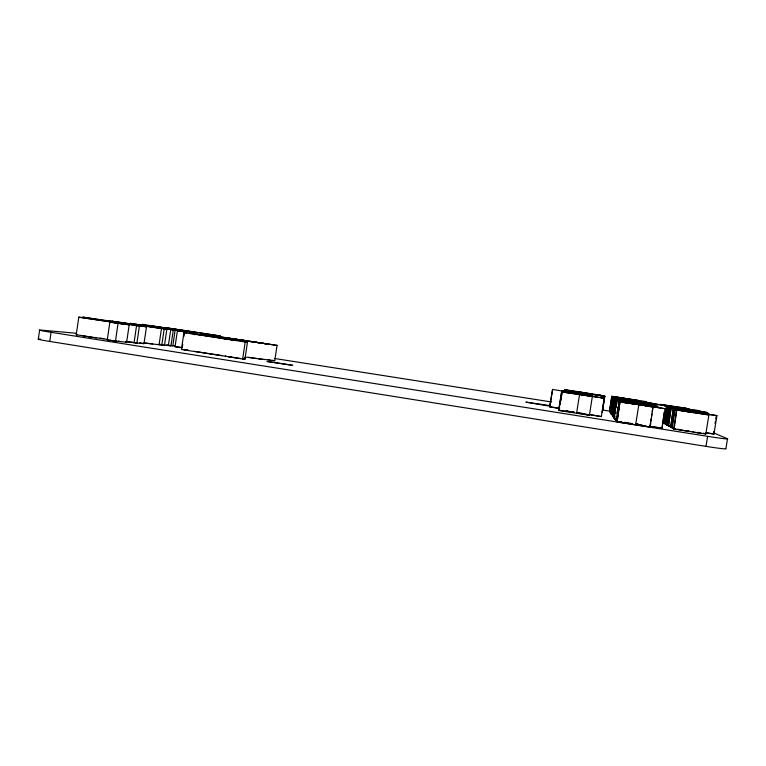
<?xml version="1.0" encoding="UTF-8"?>
<svg xmlns="http://www.w3.org/2000/svg" width="766" height="766" viewBox="0 0 766 766"><rect width="100%" height="100%" fill="white"/><g stroke="black" fill="none" stroke-linecap="round" stroke-linejoin="round"><path stroke-width="1.15" d="M174.705 346.002L167.725 345.14M38.3 339.194L39.612 330.146M713.424 432.78L727.499 438.765L725.909 448.646A22.07 0.852 9.3 0 1 706.013 446.367L49.742 341.435L51.073 332.291A20.232 0.555 8.2 0 1 41.891 330.184L76.456 333.258M106.656 339.309L76.236 334.771L78.802 317.153L116.413 322.658M78.802 317.153L129.195 324.794L126.62 342.325L107.25 339.96L109.864 322.113L122.053 323.683L118.424 323.08M115.436 341.253L118.05 323.386L129.195 324.794M134.031 342.9L136.568 325.655L139.422 325.99L136.903 343.13L125.787 341.598M136.903 343.13L135.199 342.842L143.989 343.666L146.469 326.804L120.884 322.783M159.069 344.853L161.463 328.576L159.577 328.193L166.864 329.217L164.489 345.303L144.008 343.053M161.798 345.093L164.192 328.911M168.367 345.61L170.722 329.677L173.308 329.983L170.962 345.82L164.872 345.064M172.8 345.945L175.127 330.184L177.023 330.405L174.801 329.935L183.218 331.151L140.925 324.679L168.893 328.738M182.222 347.812L175.05 346.682L177.406 330.72L187.44 332.166L177.406 330.72M183.936 332.588L181.427 349.497L244.929 359.292L247.456 342.345L183.936 332.588L186.588 332.894M182.394 346.672L182.729 344.384M183.917 336.398L184.587 331.831M194.813 334.857L195.148 332.549L197.446 332.827L142.572 324.401L145.147 324.717M242.631 359.158L245.187 342.105L247.456 342.345M246.384 357.176L274.745 360.738L277.053 345.399L217.065 336.418L277.053 345.399M549.72 406.851L552.592 389.406L549.72 406.851L559.027 408.422M604.23 398.243L579.441 394.394L592.329 396.568L589.427 415.268L558.653 410.452L561.564 391.905L604.154 398.157L601.339 416.58L589.542 414.722M558.653 410.452L561.708 391.828M559.601 407.502L559.237 409.772M559.841 405.358L561.095 397.382M561.382 396.166L562.091 391.627M560.817 400.57L561.172 398.31M561.526 396.051L562.234 391.541L565.509 391.981L561.717 391.254L577.928 393.916L566.246 391.991L569.234 392.374M576.654 412.864L579.536 394.49L561.564 391.905M601.741 398.253L602.047 395.869L564.887 390.105M604.747 396.146L602.296 412.271L604.834 396.223L595.709 394.691L604.834 396.223M611.814 396.29L609.535 411.352L611.814 396.29L646.676 401.69M622.375 397.975L624.041 398.253L612.149 396.52L609.87 411.821M612.149 396.52L610.081 412.108L612.417 396.702L637.896 400.628L637.417 400.426M632.515 399.938L612.79 396.96L610.416 412.587L612.35 400.359M611.22 412.319L613.097 399.689M614.236 397.956L611.747 414.454L614.236 397.956L652.402 403.874M614.638 398.234L612.149 415.009L614.638 398.234L627.632 400.111L625.803 399.804M614.954 398.444L612.398 415.354L614.954 398.444L642.674 402.657M615.404 398.76L612.81 415.928L615.404 398.76L637.053 402.026M616.525 399.526L613.844 417.374L616.525 399.526L657.822 405.942M615.395 409.954L614.313 418.035L614.667 415.775M615.749 407.713L616.994 399.852L631.04 401.882L629.049 401.537M615.021 413.516L615.558 410.136M615.912 407.876L616.276 405.616M616.63 403.356L616.984 401.097M615.96 418.552L616.324 416.197M616.697 413.851L617.07 411.495M617.444 409.14L617.817 406.794M618.191 404.438L618.746 400.915L617.693 400.666L649.98 405.769L649.453 405.54M619.435 401.537L616.506 421.108L619.435 401.537L665.118 408.718L661.996 428.318L649.223 426.289M619.589 401.643L635.387 404.132L620 401.92L617.07 421.903L650.181 427.083L652.948 407.024L652.211 411.677M617.07 421.903L620 401.92M635.703 424.354L638.825 404.726L620.211 402.073M652.584 405.951L652.689 403.548L691.574 409.743L664.61 405.856L685.197 409.216M649.989 425.637L650.353 423.311M650.727 420.984L651.1 418.657M651.464 416.331L651.837 414.004M661.996 428.318L664.199 412.022M666.544 406.449L664.141 423.502L666.544 406.449L694.8 410.806L673.151 407.512M667.799 406.88L665.367 424.211L667.799 406.88L696.256 411.237L666.841 406.555M668.938 407.273L666.497 424.852L668.938 407.273L698.726 411.964L698.257 411.83M669.79 407.569L667.33 425.341L669.79 407.569L699.904 412.319L699.425 412.175M670.911 426.432L668.258 425.867L671.102 408.029L701.608 412.702L696.581 411.802M668.603 426.068L671.102 408.029M673.257 408.776L670.71 427.284L673.257 408.776L716.919 415.632L713.95 434.111L705.879 432.838M674.654 409.255L671.686 427.849L672.194 428.137L675.181 409.437L674.654 409.255L688.749 411.285L673.64 408.91M673.687 428.998L676.723 409.973L680.131 410.499L675.057 409.561L708.885 414.942L705.821 434.016L673.687 428.998L677.096 429.535M674.08 429.219L676.723 409.973M706.013 446.367L707.631 436.333A22.07 0.68 9.2 0 0 727.499 438.765M713.95 434.111L713.395 433.872L713.759 431.574M715.051 423.521L715.425 421.223M715.789 418.916L716.162 416.618M152.74 343.915L144.065 342.842M563.326 390.947L592.549 395.333L582.859 393.983M570.23 391.57L591.802 395.036L563.939 390.622L591.716 394.816L564.274 390.44L577.669 392.173L564.81 390.153L565.231 389.923M565.509 389.77L601.578 395.361M615.376 420.103L617.176 420.773M161.463 328.576L111.836 321.155L166.864 329.217M225.261 355.884L225.836 355.826M672.51 428.376L675.602 429.247M146.469 326.804L137.708 325.713L139.422 325.99M615.242 419.347L614.725 419.385L615.768 419.73M610.579 412.96L610.425 413.104M76.236 334.771L77.06 334.78M244.689 357.722L245.58 357.741L244.699 357.396M559.687 409.092L559.209 409.216M611.287 413.726L610.674 413.755L611.402 413.994M613.518 416.551L612.685 416.599L613.614 416.905M661.498 404.697L688.165 408.738L679.701 407.464M700.469 433.163L701.101 433.183M187.574 349.832L186.588 349.794L187.22 350.081M614.744 418.351L613.805 418.37L614.983 418.724M118.357 341.243L119.439 341.291M175.05 346.682L182.04 347.544M107.25 339.96L116.47 341.062M708.885 414.942L677.134 410.116M662.494 422.43L663.5 422.526M99.982 338.199L103.841 338.649M262.767 359.407L258.487 358.89M222.073 355.577L194.65 351.355M94.017 337.538L96.468 337.825M130.201 342.009L133.198 342.364M168.022 329.083L170.732 329.37L169.152 329.054M619.254 421.951L621.619 422.267M625.18 422.736L632.285 423.684L630.102 423.263M222.284 338.438L228.325 339.166L215.39 337.05M558.816 410.27L573.667 412.271L571.742 411.907M228.402 339.386L235.574 340.286L195.617 334.177L197.149 334.531M550.524 406.306L525.897 402.131L550.17 405.645M163.828 327.695L157.576 326.9L162.823 327.791M678.14 429.305L679.777 429.525M158.572 326.881L151.017 325.923L162.488 327.829M641.927 404.103L644.541 404.419L641.343 403.835M91.834 337.26L87.946 336.695M675.181 409.437L716.919 415.632M564.475 390.334L591.649 394.605L564.351 390.401M614.782 398.33L642.607 402.629M684.9 408.757L687.083 409.034L666.889 405.884L677.718 407.656M623.629 400.312L615.443 399.143L646.083 403.893L636.355 402.207M634.152 402.418L616.994 399.852M627.153 402.351L622.892 401.815L627.124 402.629M612.273 396.606L626.645 398.693M565.126 389.98L591.457 394.04M569.99 391.752L567.156 391.378L570.411 391.991M116.805 322.065L82.623 317.105L136.568 325.655M619.11 398.148L616.649 397.832L619.991 398.435M622.614 399.134L640.405 401.518L613.566 397.487M632.247 400.513L621.197 398.923M231.581 339.386L247.983 341.646L223.758 337.442L247.38 340.889L230.805 338.62M595.785 394.835L602.019 395.754L595.737 394.739M687.753 409.609L693.939 410.461L652.948 403.644M665.07 424.038L667.349 424.374M175.041 329.686L187.028 331.362L185.631 331.075M175.51 329.849L192.831 332.31L191.098 331.927M618.679 397.889L638.528 400.896L612.503 396.759M564.456 391.311L591.936 395.438M212.555 336.513L189.049 333.191L191.012 333.583M125.471 323.386L107.029 320.868L139.163 325.722L127.405 323.788M621.35 399.479L642.904 402.753L630.179 400.484M623.677 400.245L642.004 403.251L633.559 401.834M637.006 403.443L640.213 403.931M627.191 402.265L634.076 403.318M256.62 358.622L248.615 357.32M698.822 432.953L694.772 432.33M230.939 338.792L201.037 334.55L228.191 338.467L218.712 337.404L227.378 338.744M678.609 407.857L684.239 408.718M688.213 410.681L696.667 411.916L692.34 411.141M582.706 394.729L592.855 396.127L576.386 393.427M632.457 402.428L621.111 400.781L648.993 405.118L637.638 403.242M630.198 402.552L618.746 400.915M637.791 404.304L651.77 406.286L637.752 403.893M620.661 398.33L623.189 398.732M632.927 400.551L641.611 402.026L633.712 400.733M571.876 391.972L582.131 393.81M175.127 330.184L129.981 323.348L170.722 329.677M633.338 402.878L616.697 400.091L639.035 403.385M109.864 322.113L118.05 323.386M665.118 408.718L638.394 404.563L653.341 407.196M636.508 423.924L638.289 424.201M621.973 399.096L613.231 397.611L620.326 398.598L617.07 398.205L619.292 398.617M668.115 406.995L697.836 411.706L697.366 411.562M571.206 392.604L574.021 393.044M274.305 358.44L551.654 402.006M602.402 409.982L610.665 411.285M267.679 359.627L270.034 359.991M272.39 360.365L274.745 360.738M166.337 345.083L170.962 345.82M160.218 344.327L162.545 344.69M158.619 344.374L164.489 345.303M666.161 424.661L668.852 425.226M666.995 425.14L670.834 425.886M668.258 425.867L670.537 426.231M184.099 349.689L188.522 350.388M228.124 356.64L240.447 358.584M242.688 358.938L244.929 359.292M577.583 412.462L579.852 412.817M670.336 427.064L672.663 427.438M706.405 432.771L713.395 433.872M566.246 410.882L568.583 411.246M572.087 411.802L574.423 412.175M576.75 412.539L579.086 412.912M581.423 413.276L583.759 413.65M590.768 414.76L601.339 416.58M125.787 341.358L129.205 341.895M566.007 410.997L568.305 411.361M587.177 414.349L576.559 412.663L589.427 415.268M689.352 431.469L677.096 429.276M625.659 422.382L627.976 422.755M636.106 424.038L638.423 424.412M650.028 426.241L661.642 428.079M619.905 421.654L622.174 422.009M624.434 422.363L627.833 422.909M642.262 425.187L635.292 424.086L641.985 425.341M51.073 332.291L707.631 436.333M615.06 398.521L644.484 403.423L615.51 398.837M552.449 389.454L592.07 395.821L570.507 392.297M625.334 399.067L630.935 400.13M626.368 398.588L637.657 400.522M580.398 392.135L591.496 394.155M591.591 394.442L580.216 392.546L602.047 395.869M86.156 336.408L83.235 335.862M576.262 391.493L577.918 391.771M633.788 402.274L646.992 404.496M549.883 406.727L559.563 408.374M680.064 407.378L683.808 408.048M616.285 397.86L612.532 397.171L627.364 399.574M566.447 391.369L562.818 390.679L578.311 393.217M644.225 425.762L646.456 426.174M621.226 401.719L618.219 401.087L634.842 403.845M139.766 342.737L142.036 343.168M664.917 423.234L662.312 422.64M687.313 430.798L689.563 431.354M697.96 432.311L700.038 432.79M703.351 433.154L705.821 434.016M692.387 431.603L693.354 431.861M697.883 410.413L698.372 410.557L693.173 409.686L693.642 409.82M708.301 413.381L708.885 413.554L703.15 412.587L703.715 412.75M686.365 408.307L660.464 404.343M143.414 343.474L143.989 343.666M658.166 406.823L644.809 404.745M639.007 401.097L612.79 396.96M126.007 342.048L126.62 342.325M49.742 341.435A20.232 0.709 8.1 0 1 40.588 339.147M231.667 356.918A20.941 0.565 8.5 0 1 229.79 356.745M680.256 410.365L693.517 412.587L680.256 410.365M292.65 365.315L267.21 361.495L292.65 365.315M689.984 409.82L681.568 408.412L689.984 409.82M220.321 335.977L165.753 327.695L220.321 335.977M647.308 405.587L638.021 404.008L647.308 405.587M242.037 340.707L226.43 338.505L242.037 340.707M250.865 341.54L249.716 341.425L268.981 344.24L250.865 341.54M650.2 403.05L644.311 402.188L653.293 403.567L643.699 401.939L650.2 403.05M704.088 412.003L698.075 411.131L707.487 412.568L696.84 410.777L704.088 412.003M690.07 409.408L687.217 408.958L690.128 409.456"/></g></svg>
